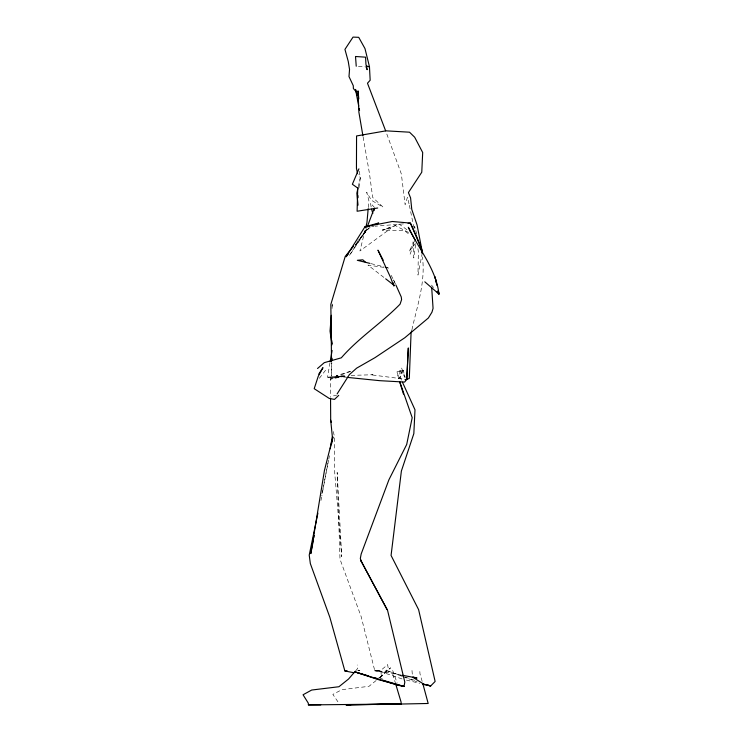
<?xml version="1.0" encoding="UTF-8"?>
<svg xmlns="http://www.w3.org/2000/svg" width="742" height="742" viewBox="0 0 742 742"><rect width="100%" height="100%" fill="white"/><g stroke="black" fill="none" stroke-linecap="round" stroke-linejoin="round"><path stroke-width="0.56" stroke-dasharray="3.71 2.78" d="M331.498 362.625L331.257 376.111L331.85 362.727M399.966 370.462L399.558 378.244L403.277 370.388L399.966 370.462L405.03 377.261L403.277 370.388L396.989 371.807L398.723 378.8L397.508 372.938M332.036 308.533L332.36 302.875M332.082 306.26L332.268 304.007M368.282 207.519L368.885 200.59L366.669 192.197L371.436 200.284L383.113 207.157L372.679 197.428L369.433 173.322L362.931 135.879M358.97 187.8L360.306 177.774L359.267 171.059M415.622 244.563L413.795 258.003L412.904 240.788M327.843 463.323L321.824 496.008M329.995 362.736L327.5 377.233L345.243 376.426L332.453 378.077L330.422 379.255L330.542 397.276M328.613 460.123L322.835 489.303M328.817 459.01L329.439 455.699M320.961 500.525L321.611 497.131M422.337 252.837L417.969 275.087L418.358 251.603L417.839 248.162M321.898 493.838L322.603 490.434M358.33 186.576L360.306 177.774L358.006 174.175M365.138 230.011L359.935 250.954L390.654 228.545L382.557 230.076L404.705 230.799L409.788 234.843M411.921 329.726C417.208 305.825 425.787 281.552 422.393 256.853M366.576 228.657L365.741 231.356L349.528 255.35M410.113 254.228L414.426 242.411M414.648 240.677L409.037 251.547L415.325 243.58M319.32 378.318L325.692 370.11L324.328 368.885M349.454 255.378L366.567 228.814M355.381 245.268L365.741 231.356L368.885 228.48M355.418 245.25L367.207 229.464L370.935 227.024M355.242 244.953L367.207 229.464L357.282 241.642M379.932 677.761L388.187 668.088L387.658 664.647L380.646 670.555L374.784 670.777L361.141 616.593L339.994 559.199L337.165 472.422L341.737 556.667L334.753 473.099L334.457 436.667L332.954 430.035M355.631 670.851L357.746 668.412L357.254 664.943M379.997 677.863L390.58 667.819L379.626 677.631M376.12 680.544L369.024 686.304L341.951 689.661L332.861 694.391L338.593 702.785M341.478 374.729L350.549 371.417M350.243 371.315L336.126 375.804L346.495 375.508M403.49 223.88L375.062 226.217M333.473 395.838L336.608 395.56M402.025 678.921L380.665 671.658L374.784 670.777L377.205 670.573L401.088 675.034M371.677 226.421L373.94 226.282M340.031 376.648L327.5 377.233L345.243 376.426L340.031 376.648L345.689 377.224M357.588 670.573L359.833 670.499L356.383 670.601M351.105 375.378L372.994 374.756L370.74 374.784L404 379.051M358.432 66.307L365.045 66.53M383.911 267.38L367.986 265.126L384.829 278.148M385.052 267.537L389.596 268.187L385.228 267.12M374.784 670.777L380.665 671.668L377.205 670.555L380.665 671.668M378.791 677.724L383.252 679.078M406.403 680.089L419.638 683.299M371.046 263.651L384.143 266.851M403.954 676.611L385.794 670.239L402.034 676.296M405.021 676.982L414.639 680.358M403.119 676.704L417.19 681.954M408.582 232.487L395.403 225.614L382.557 230.076L399.27 224.205L409.352 231.448M374.543 207.565L370.406 202.974L371.603 209.207M431.519 285.095L433.551 287.534M391.145 275.319L394.837 282.359M401.524 380.173L400.597 378.132L401.505 367.744L405.03 377.261M395.393 283.889L393.139 278.862L393.334 280.903M386.823 134.024L401.339 173.943L405.141 204.829L407.423 197.363L409.148 204.319M392.676 670.443L397.174 683.113M392.778 674.302L395.347 682.89M416.828 234.101L414.555 226.384L414.899 228.675M422.17 681.388L419.991 673.884L419.74 670.035M409.398 205.311L413.851 227.488M411.995 670.49L412.302 674.339M380.924 671L381.212 674.84M330.728 377.455L330.422 379.255L344.659 376.138L332.453 378.077L330.728 377.455"/><path stroke-width="1.11" d="M331.526 361.493L330.839 304.396L345.225 256.417L353.73 245.982M331.952 360.501L332.045 358.265M358.915 168.824L352.376 184.266L357.727 188.051L357.115 211.238L377.715 208.001M331.331 320.971L330.747 331.155L331.331 336.849M356.234 66.233L355.52 56.494L365.556 57.171L365.954 64.248L367.151 69.683L366.019 66.836M331.34 315.294L330.042 331.09L331.999 344.807M368.18 208.669L366.956 222.517L365.658 227.868M374.116 210.607L374.404 208.585M330.264 448.771L332.314 436.454L330.691 420.102L330.552 398.417M330.19 361.623L332.11 350.465M331.693 443.54L332.926 436.908L324.467 470.335L310.805 553.625L313.402 540.065M313.829 537.802L314.265 535.548M317.901 513.13L309.219 555.118L310.341 563.595L329.856 617.344L344.872 670.953L353.915 672.744M358.08 187.68L356.846 193.18L358.043 205.182M411.634 330.784L411.068 332.908L409.306 378.476L405.28 379.737M367.327 226.653L374.153 208.576M337.118 393.928L349.361 374.636L356.652 368.153L375.016 357.644L404.798 337.758L428.375 317.984L431.946 312.215L433.068 308.375L431.668 287.312M318.726 374.163L322.965 367.67L318.216 376.37L314.2 388.687L329.281 398.445L334.494 399.419L338.704 395.375M348.202 254.061L346.087 256.788L364.916 226.829L378.68 222.999L375.74 224.399M354.926 671.668L348.564 679.013L338.936 686.73L311.677 690.041L303.051 694.772L308.301 703.156L308.403 704.9L401.023 703.963L401.125 702.21L395.672 683.966M317.53 368.505L324.263 362.671L341.311 357.82C358.766 337.721 381.481 323.197 400.068 304.174L401.598 299.62L401.255 296.958L395.848 284.9M405.104 379.709L406.764 379.023L408.313 347.952L406.792 379.505L404.603 382.065L379.654 380.665L346.82 377.344M408.1 223.361L410.4 223.101L417.162 237.672L421.929 250.073L422.161 253.458M369.423 226.56L364.916 226.829L392.314 221.487L410.4 223.101L421.929 250.073L417.069 224.965L411.773 209.411L410.576 197.854L408.406 192.586L421.771 172.227L422.69 152.509L414.667 137.214L409.519 132.197L385.97 130.842L356.559 135.953L356.448 168.313L357.431 173.276M344.872 670.935L347.173 670.861M346.134 704.9L401.023 703.963L346.134 704.9L350.743 704.881M376.704 704.529L428.18 703.481L422.792 683.53M308.403 704.9L320.757 704.881M367.253 66.604L369.46 66.678L370.165 80.247L367.476 83.225L385.645 130.852M402.229 675.239L417.013 678.04L413.006 677.01M397.925 685.218L404.038 686.471L378.207 679.589L355.103 671.955L397.925 685.218L395.829 684.347M422.606 683.976L430.666 685.979L435.137 681.453L418.609 609.646L391.071 555.452L401.385 471.022L413.832 433.634L414.991 409.797L402.461 382.223M366.594 66.084L369.46 66.678L364.99 48.601L358.72 37.323L353.034 37.1L344.947 49.38L348.248 61.419L349.538 69.405L348.99 76.574L353.285 85.72L353.377 88.53L356.179 91.711M422.94 684.105L430.666 685.998L426.39 684.476M369.952 263.391L357.329 260.303L362.801 259.793L365.593 262.325M355.103 671.955L368.153 675.823M374.682 677.761L377.938 678.726M382.288 680.015L404.038 686.471L404.807 682.074L387.565 610.36L360.621 560.164L387.046 609.507M412.914 677.335L424.767 684.783M385.71 278.834L394.494 285.67M424.795 281.812L438.949 294.055C436.222 269.263 418.813 249.164 408.313 227.265L415.214 240.26M436.927 291.615L438.949 294.055L438.216 290.762L438.949 294.055M383.224 260.219L377.956 250.147L390.459 277.22L393.807 285.995L393.52 282.943M361.604 561.982L360.315 558.531L361.168 554.014L388.891 479.833L406.699 444.467L412.19 417.672L399.845 382.037M399.743 382.074L403.481 394.095M357.208 95.087L355.52 89.43L358.72 106.125M421.039 248.431L422.337 252.837M371.603 209.207L372.809 213.52M436.491 283.064L434.979 276.822L436.964 285.438M330.691 420.102L331.201 422.309M359.137 108.304L359.545 110.493M362.931 135.879L358.887 112.2L358.024 90.886L358.803 98.871M331.674 340.263L332.026 343.676M357.932 195.6L358.006 197.743"/></g></svg>
